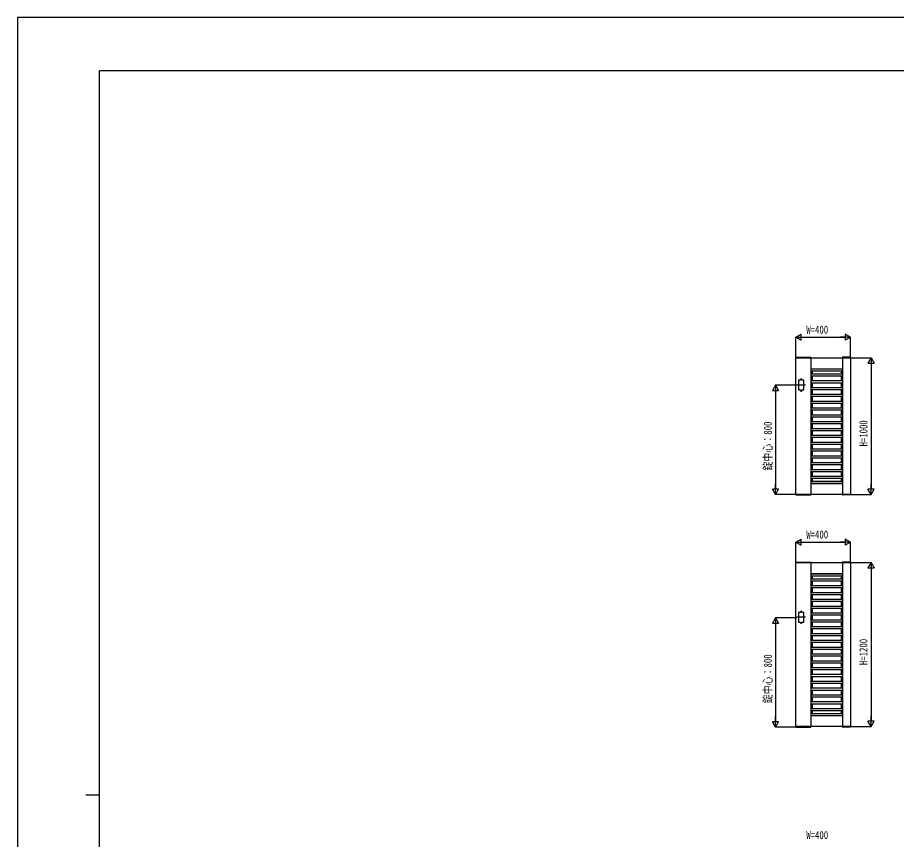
# Model space of a CAD drawing. Units: millimetres, scale not verified. Extents: x -8410 to 8410, y -5940 to 5940.
# Drawn here: x -8410 to -1974, y -76 to 5940 of the extents above; entities that cross this region are included whole.
import ezdxf
from ezdxf.enums import TextEntityAlignment as Align

# ---------------------------------------------------------------- set-up
doc = ezdxf.new("R2010")
doc.units = ezdxf.units.MM
doc.header["$LTSCALE"] = 30
for name, color, linetype in [('0-2_YKK_A1', 4, 'Continuous'), ('0-3_YKK_D', 6, 'Continuous'), ('0-4_YKK_ZWAK', 7, 'Continuous')]:
    doc.layers.add(name, color=color, linetype=linetype)
doc.styles.add('ＭＳ ゴシック', font='')
doc.styles.get('ＭＳ ゴシック').set_extended_font_data('MS Gothic')

msp = doc.modelspace()

# ---------------------------------------------------------------- linework, layer by layer
at = {"layer": '0-2_YKK_A1'}
for p, q in [((-2710.33, 3452.55), (-2710.46, 3450)), ((-2710.46, 3450), (-2599.46, 3450)), ((-2709.33, 3453.5), (-2600.59, 3453.5)), ((-2599.96, 3450), (-2599.96, 2450)), ((-2599.59, 3452.55), (-2599.46, 3450)), ((-2370.33, 3452.55), (-2370.46, 3450)), ((-2309.46, 3450), (-2370.46, 3450)), ((-2369.96, 3450), (-2369.96, 2450)), ((-2310.59, 3453.5), (-2369.33, 3453.5)), ((-2309.59, 3452.55), (-2309.46, 3450)), ((-2599.96, 3370), (-2369.96, 3370)), ((-2599.96, 3369.2), (-2369.96, 3369.2)), ((-2599.96, 3354.2), (-2369.96, 3354.2)), ((-2591.16, 3370), (-2591.16, 3369.2)), ((-2591.16, 3354.2), (-2591.16, 3332.5)), ((-2378.76, 3370), (-2378.76, 3369.2)), ((-2378.76, 3354.2), (-2378.76, 3332.5)), ((-2675.96, 3285), (-2675.96, 3290)), ((-2665.96, 3285), (-2665.96, 3290)), ((-2599.96, 3332.5), (-2369.96, 3332.5)), ((-2599.96, 3317.5), (-2369.96, 3317.5)), ((-2599.96, 3282.5), (-2369.96, 3282.5)), ((-2591.16, 3317.5), (-2591.16, 3282.5)), ((-2378.76, 3317.5), (-2378.76, 3282.5)), ((-2639.46, 3250), (-2702.46, 3250)), ((-2599.96, 3267.5), (-2369.96, 3267.5)), ((-2599.96, 3232.5), (-2369.96, 3232.5)), ((-2591.16, 3267.5), (-2591.16, 3232.5)), ((-2378.76, 3267.5), (-2378.76, 3232.5)), ((-2675.96, 3215), (-2675.96, 3210)), ((-2665.96, 3215), (-2665.96, 3210)), ((-2599.96, 3217.5), (-2369.96, 3217.5)), ((-2599.96, 3182.5), (-2369.96, 3182.5)), ((-2599.96, 3167.5), (-2369.96, 3167.5)), ((-2591.16, 3217.5), (-2591.16, 3182.5)), ((-2591.16, 3167.5), (-2591.16, 3132.5)), ((-2378.76, 3217.5), (-2378.76, 3182.5)), ((-2378.76, 3167.5), (-2378.76, 3132.5)), ((-2599.96, 3132.5), (-2369.96, 3132.5)), ((-2599.96, 3117.5), (-2369.96, 3117.5)), ((-2591.16, 3117.5), (-2591.16, 3082.5)), ((-2378.76, 3117.5), (-2378.76, 3082.5)), ((-2599.96, 3082.5), (-2369.96, 3082.5)), ((-2599.96, 3067.5), (-2369.96, 3067.5)), ((-2599.96, 3032.5), (-2369.96, 3032.5)), ((-2591.16, 3067.5), (-2591.16, 3032.5)), ((-2378.76, 3067.5), (-2378.76, 3032.5)), ((-2599.96, 3017.5), (-2369.96, 3017.5)), ((-2599.96, 2982.5), (-2369.96, 2982.5)), ((-2599.96, 2967.5), (-2369.96, 2967.5)), ((-2591.16, 3017.5), (-2591.16, 2982.5)), ((-2591.16, 2967.5), (-2591.16, 2932.5)), ((-2378.76, 3017.5), (-2378.76, 2982.5)), ((-2378.76, 2967.5), (-2378.76, 2932.5)), ((-2599.96, 2932.5), (-2369.96, 2932.5)), ((-2599.96, 2917.5), (-2369.96, 2917.5)), ((-2591.16, 2917.5), (-2591.16, 2882.5)), ((-2378.76, 2917.5), (-2378.76, 2882.5)), ((-2599.96, 2882.5), (-2369.96, 2882.5)), ((-2599.96, 2867.5), (-2369.96, 2867.5)), ((-2599.96, 2832.5), (-2369.96, 2832.5)), ((-2591.16, 2867.5), (-2591.16, 2832.5)), ((-2378.76, 2867.5), (-2378.76, 2832.5)), ((-2599.96, 2817.5), (-2369.96, 2817.5)), ((-2599.96, 2782.5), (-2369.96, 2782.5)), ((-2599.96, 2767.5), (-2369.96, 2767.5)), ((-2591.16, 2817.5), (-2591.16, 2782.5)), ((-2591.16, 2767.5), (-2591.16, 2732.5)), ((-2378.76, 2817.5), (-2378.76, 2782.5)), ((-2378.76, 2767.5), (-2378.76, 2732.5)), ((-2599.96, 2732.5), (-2369.96, 2732.5)), ((-2599.96, 2717.5), (-2369.96, 2717.5)), ((-2591.16, 2717.5), (-2591.16, 2682.5)), ((-2378.76, 2717.5), (-2378.76, 2682.5)), ((-2599.96, 2682.5), (-2369.96, 2682.5)), ((-2599.96, 2667.5), (-2369.96, 2667.5)), ((-2591.16, 2667.5), (-2591.16, 2632.5)), ((-2378.76, 2667.5), (-2378.76, 2632.5)), ((-2599.96, 2632.5), (-2369.96, 2632.5)), ((-2599.96, 2617.5), (-2369.96, 2617.5)), ((-2599.96, 2582.5), (-2369.96, 2582.5)), ((-2591.16, 2617.5), (-2591.16, 2582.5)), ((-2378.76, 2617.5), (-2378.76, 2582.5)), ((-2599.96, 2567.5), (-2369.96, 2567.5)), ((-2599.96, 2545.8), (-2369.96, 2545.8)), ((-2599.96, 2530.8), (-2369.96, 2530.8)), ((-2599.96, 2530), (-2369.96, 2530)), ((-2591.16, 2567.5), (-2591.16, 2545.8)), ((-2591.16, 2530.8), (-2591.16, 2530)), ((-2378.76, 2567.5), (-2378.76, 2545.8)), ((-2378.76, 2530.8), (-2378.76, 2530)), ((-2710.46, 2450), (-2599.46, 2450)), ((-2710.33, 2447.45), (-2710.46, 2450)), ((-2709.33, 2446.5), (-2600.59, 2446.5)), ((-2599.59, 2447.45), (-2599.46, 2450)), ((-2309.46, 2450), (-2370.46, 2450)), ((-2370.33, 2447.45), (-2370.46, 2450)), ((-2310.59, 2446.5), (-2369.33, 2446.5)), ((-2309.59, 2447.45), (-2309.46, 2450)), ((-2710.33, 1952.55), (-2710.46, 1950)), ((-2710.46, 1950), (-2599.46, 1950)), ((-2709.33, 1953.5), (-2600.59, 1953.5)), ((-2599.96, 1950), (-2599.96, 750)), ((-2599.59, 1952.55), (-2599.46, 1950)), ((-2370.33, 1952.55), (-2370.46, 1950)), ((-2309.46, 1950), (-2370.46, 1950)), ((-2369.96, 1950), (-2369.96, 750)), ((-2310.59, 1953.5), (-2369.33, 1953.5)), ((-2309.59, 1952.55), (-2309.46, 1950)), ((-2599.96, 1870), (-2369.96, 1870)), ((-2599.96, 1869.2), (-2369.96, 1869.2)), ((-2591.16, 1870), (-2591.16, 1869.2)), ((-2378.76, 1870), (-2378.76, 1869.2)), ((-2599.96, 1854.2), (-2369.96, 1854.2)), ((-2599.96, 1832.5), (-2369.96, 1832.5)), ((-2599.96, 1817.5), (-2369.96, 1817.5)), ((-2591.16, 1854.2), (-2591.16, 1832.5)), ((-2591.16, 1817.5), (-2591.16, 1782.5)), ((-2378.76, 1854.2), (-2378.76, 1832.5)), ((-2378.76, 1817.5), (-2378.76, 1782.5)), ((-2599.96, 1782.5), (-2369.96, 1782.5)), ((-2599.96, 1767.5), (-2369.96, 1767.5)), ((-2591.16, 1767.5), (-2591.16, 1732.5)), ((-2378.76, 1767.5), (-2378.76, 1732.5)), ((-2599.96, 1732.5), (-2369.96, 1732.5)), ((-2599.96, 1717.5), (-2369.96, 1717.5)), ((-2599.96, 1682.5), (-2369.96, 1682.5)), ((-2591.16, 1717.5), (-2591.16, 1682.5)), ((-2378.76, 1717.5), (-2378.76, 1682.5)), ((-2599.96, 1667.5), (-2369.96, 1667.5)), ((-2599.96, 1632.5), (-2369.96, 1632.5)), ((-2599.96, 1617.5), (-2369.96, 1617.5)), ((-2591.16, 1667.5), (-2591.16, 1632.5)), ((-2591.16, 1617.5), (-2591.16, 1582.5)), ((-2378.76, 1667.5), (-2378.76, 1632.5)), ((-2378.76, 1617.5), (-2378.76, 1582.5)), ((-2639.46, 1550), (-2702.46, 1550)), ((-2675.96, 1585), (-2675.96, 1590)), ((-2665.96, 1585), (-2665.96, 1590)), ((-2599.96, 1582.5), (-2369.96, 1582.5)), ((-2599.96, 1567.5), (-2369.96, 1567.5)), ((-2591.16, 1567.5), (-2591.16, 1532.5)), ((-2378.76, 1567.5), (-2378.76, 1532.5)), ((-2675.96, 1515), (-2675.96, 1510)), ((-2665.96, 1515), (-2665.96, 1510)), ((-2599.96, 1532.5), (-2369.96, 1532.5)), ((-2599.96, 1517.5), (-2369.96, 1517.5)), ((-2599.96, 1482.5), (-2369.96, 1482.5)), ((-2591.16, 1517.5), (-2591.16, 1482.5)), ((-2378.76, 1517.5), (-2378.76, 1482.5)), ((-2599.96, 1467.5), (-2369.96, 1467.5)), ((-2599.96, 1432.5), (-2369.96, 1432.5)), ((-2599.96, 1417.5), (-2369.96, 1417.5)), ((-2591.16, 1467.5), (-2591.16, 1432.5)), ((-2591.16, 1417.5), (-2591.16, 1382.5)), ((-2378.76, 1467.5), (-2378.76, 1432.5)), ((-2378.76, 1417.5), (-2378.76, 1382.5)), ((-2599.96, 1382.5), (-2369.96, 1382.5)), ((-2599.96, 1367.5), (-2369.96, 1367.5)), ((-2591.16, 1367.5), (-2591.16, 1332.5)), ((-2378.76, 1367.5), (-2378.76, 1332.5)), ((-2599.96, 1332.5), (-2369.96, 1332.5)), ((-2599.96, 1317.5), (-2369.96, 1317.5)), ((-2591.16, 1317.5), (-2591.16, 1282.5)), ((-2378.76, 1317.5), (-2378.76, 1282.5)), ((-2599.96, 1282.5), (-2369.96, 1282.5)), ((-2599.96, 1267.5), (-2369.96, 1267.5)), ((-2599.96, 1232.5), (-2369.96, 1232.5)), ((-2591.16, 1267.5), (-2591.16, 1232.5)), ((-2378.76, 1267.5), (-2378.76, 1232.5)), ((-2599.96, 1217.5), (-2369.96, 1217.5)), ((-2599.96, 1182.5), (-2369.96, 1182.5)), ((-2599.96, 1167.5), (-2369.96, 1167.5)), ((-2591.16, 1217.5), (-2591.16, 1182.5)), ((-2591.16, 1167.5), (-2591.16, 1132.5)), ((-2378.76, 1217.5), (-2378.76, 1182.5)), ((-2378.76, 1167.5), (-2378.76, 1132.5)), ((-2599.96, 1132.5), (-2369.96, 1132.5)), ((-2599.96, 1117.5), (-2369.96, 1117.5)), ((-2591.16, 1117.5), (-2591.16, 1082.5)), ((-2378.76, 1117.5), (-2378.76, 1082.5)), ((-2599.96, 1082.5), (-2369.96, 1082.5)), ((-2599.96, 1067.5), (-2369.96, 1067.5)), ((-2599.96, 1032.5), (-2369.96, 1032.5)), ((-2591.16, 1067.5), (-2591.16, 1032.5)), ((-2378.76, 1067.5), (-2378.76, 1032.5)), ((-2599.96, 1017.5), (-2369.96, 1017.5)), ((-2599.96, 982.5), (-2369.96, 982.5)), ((-2599.96, 967.5), (-2369.96, 967.5)), ((-2591.16, 1017.5), (-2591.16, 982.5)), ((-2591.16, 967.5), (-2591.16, 932.5)), ((-2378.76, 1017.5), (-2378.76, 982.5)), ((-2378.76, 967.5), (-2378.76, 932.5)), ((-2599.96, 932.5), (-2369.96, 932.5)), ((-2599.96, 917.5), (-2369.96, 917.5)), ((-2591.16, 917.5), (-2591.16, 882.5)), ((-2378.76, 917.5), (-2378.76, 882.5)), ((-2599.96, 882.5), (-2369.96, 882.5)), ((-2599.96, 867.5), (-2369.96, 867.5)), ((-2599.96, 845.8), (-2369.96, 845.8)), ((-2591.16, 867.5), (-2591.16, 845.8)), ((-2378.76, 867.5), (-2378.76, 845.8)), ((-2599.96, 830.8), (-2369.96, 830.8)), ((-2599.96, 830), (-2369.96, 830)), ((-2591.16, 830.8), (-2591.16, 830)), ((-2378.76, 830.8), (-2378.76, 830)), ((-2710.46, 750), (-2599.46, 750)), ((-2710.33, 747.45), (-2710.46, 750)), ((-2709.33, 746.5), (-2600.59, 746.5)), ((-2599.59, 747.45), (-2599.46, 750)), ((-2309.46, 750), (-2370.46, 750)), ((-2370.33, 747.45), (-2370.46, 750)), ((-2310.59, 746.5), (-2369.33, 746.5)), ((-2309.59, 747.45), (-2309.46, 750))]:
    msp.add_line(p, q, dxfattribs=at)
for points in [[(-2709.96, 3450), (-2309.96, 3450), (-2309.96, 2450), (-2709.96, 2450)], [(-2709.96, 1950), (-2309.96, 1950), (-2309.96, 750), (-2709.96, 750)]]:
    msp.add_lwpolyline(points, close=True, dxfattribs=at)
for points in [[(-2675.96, 3285), (-2689.96, 3285), (-2689.96, 3215), (-2675.96, 3215)], [(-2665.96, 3215), (-2651.96, 3215), (-2651.96, 3285), (-2665.96, 3285)], [(-2675.96, 1585), (-2689.96, 1585), (-2689.96, 1515), (-2675.96, 1515)], [(-2665.96, 1515), (-2651.96, 1515), (-2651.96, 1585), (-2665.96, 1585)]]:
    msp.add_lwpolyline(points, dxfattribs=at)
for centre, radius, start, end in [((-2709.33, 3452.5), 1, 90, 177), ((-2600.59, 3452.5), 1, 3, 90), ((-2369.33, 3452.5), 1, 90, 177), ((-2310.59, 3452.5), 1, 3, 90), ((-2670.96, 3290), 5, 0, 180), ((-2670.96, 3210), 5, 180, 0), ((-2709.33, 2447.5), 1, 183, 270), ((-2600.59, 2447.5), 1, 270, 357), ((-2369.33, 2447.5), 1, 183, 270), ((-2310.59, 2447.5), 1, 270, 357), ((-2709.33, 1952.5), 1, 90, 177), ((-2600.59, 1952.5), 1, 3, 90), ((-2369.33, 1952.5), 1, 90, 177), ((-2310.59, 1952.5), 1, 3, 90), ((-2670.96, 1590), 5, 0, 180), ((-2670.96, 1510), 5, 180, 0), ((-2709.33, 747.5), 1, 183, 270), ((-2600.59, 747.5), 1, 270, 357), ((-2369.33, 747.5), 1, 183, 270), ((-2310.59, 747.5), 1, 270, 357)]:
    msp.add_arc(centre, radius, start, end, dxfattribs=at)
at = {"layer": '0-3_YKK_D'}
for p, q in [((-2709.96, 3600), (-2670.99, 3622.5)), ((-2670.99, 3577.5), (-2670.99, 3622.5)), ((-2309.96, 3600), (-2348.93, 3622.5)), ((-2348.93, 3622.5), (-2348.93, 3577.5)), ((-2709.96, 3452), (-2709.96, 3601)), ((-2709.96, 3600), (-2670.99, 3577.5)), ((-2709.96, 3600), (-2632.02, 3600)), ((-2664.96, 3600), (-2354.96, 3600)), ((-2309.96, 3600), (-2387.9, 3600)), ((-2309.96, 3600), (-2348.93, 3577.5)), ((-2309.96, 3452), (-2309.96, 3601)), ((-2307.96, 3450), (-2158.96, 3450)), ((-2159.96, 3450), (-2182.46, 3411.03)), ((-2159.96, 3450), (-2137.46, 3411.03)), ((-2159.96, 3450), (-2159.96, 3372.06)), ((-2182.46, 3411.03), (-2137.46, 3411.03)), ((-2159.96, 3405), (-2159.96, 2495)), ((-2859.96, 3250), (-2882.46, 3211.03)), ((-2704.46, 3250), (-2860.96, 3250)), ((-2859.96, 3250), (-2837.46, 3211.03)), ((-2859.96, 3250), (-2859.96, 3172.06)), ((-2882.46, 3211.03), (-2837.46, 3211.03)), ((-2859.96, 3205), (-2859.96, 2495)), ((-2859.96, 2450), (-2859.96, 2527.94)), ((-2159.96, 2450), (-2159.96, 2527.94)), ((-2859.96, 2450), (-2882.46, 2488.97)), ((-2837.46, 2488.97), (-2882.46, 2488.97)), ((-2711.96, 2450), (-2860.96, 2450)), ((-2859.96, 2450), (-2837.46, 2488.97)), ((-2307.96, 2450), (-2158.96, 2450)), ((-2159.96, 2450), (-2182.46, 2488.97)), ((-2137.46, 2488.97), (-2182.46, 2488.97)), ((-2159.96, 2450), (-2137.46, 2488.97)), ((-2709.96, 2100), (-2670.99, 2122.5)), ((-2709.96, 1952), (-2709.96, 2101)), ((-2709.96, 2100), (-2670.99, 2077.5)), ((-2709.96, 2100), (-2632.02, 2100)), ((-2670.99, 2077.5), (-2670.99, 2122.5)), ((-2664.96, 2100), (-2354.96, 2100)), ((-2309.96, 2100), (-2387.9, 2100)), ((-2309.96, 2100), (-2348.93, 2122.5)), ((-2348.93, 2122.5), (-2348.93, 2077.5)), ((-2309.96, 2100), (-2348.93, 2077.5)), ((-2309.96, 1952), (-2309.96, 2101)), ((-2307.96, 1950), (-2158.96, 1950)), ((-2159.96, 1950), (-2182.46, 1911.03)), ((-2159.96, 1950), (-2137.46, 1911.03)), ((-2159.96, 1950), (-2159.96, 1872.06)), ((-2182.46, 1911.03), (-2137.46, 1911.03)), ((-2159.96, 1905), (-2159.96, 795)), ((-2859.96, 1546.5), (-2882.46, 1507.53)), ((-2704.46, 1546.5), (-2860.96, 1546.5)), ((-2859.96, 1546.5), (-2837.46, 1507.53)), ((-2859.96, 1546.5), (-2859.96, 1468.56)), ((-2882.46, 1507.53), (-2837.46, 1507.53)), ((-2859.96, 1501.5), (-2859.96, 791.5)), ((-2859.96, 746.5), (-2882.46, 785.47)), ((-2837.46, 785.47), (-2882.46, 785.47)), ((-2859.96, 746.5), (-2859.96, 824.44)), ((-2859.96, 746.5), (-2837.46, 785.47)), ((-2159.96, 750), (-2182.46, 788.97)), ((-2137.46, 788.97), (-2182.46, 788.97)), ((-2159.96, 750), (-2159.96, 827.94)), ((-2159.96, 750), (-2137.46, 788.97)), ((-2711.96, 746.5), (-2860.96, 746.5)), ((-2307.96, 750), (-2158.96, 750))]:
    msp.add_line(p, q, dxfattribs=at)
at = {"layer": '0-4_YKK_ZWAK'}
for p, q in [((7790.04, 5550), (-7809.96, 5550)), ((-7809.96, -5050), (-7809.96, 5550)), ((-7909.96, 250), (-7809.96, 250))]:
    msp.add_line(p, q, dxfattribs=at)
msp.add_lwpolyline([(-8410, -5940), (8410, -5940), (8410, 5940), (-8410, 5940)], close=True, dxfattribs=at)

# ---------------------------------------------------------------- texts
at = {"layer": '0-3_YKK_D', "style": 'ＭＳ ゴシック', "width": 0.8}
for p in [(-2633.69, 3609), (-2633.69, 2109), (-2633.69, -91)]:
    msp.add_text('W=400', height=58.65, dxfattribs=at).set_placement(p, align=Align.BOTTOM_LEFT)
for s, p in [('錠中心：800', (-2868.96, 2623.87)), ('H=1000', (-2168.96, 2800.67)), ('H=1200', (-2168.96, 1200.67)), ('錠中心：800', (-2868.96, 920.37))]:
    msp.add_text(s, height=58.65, rotation=90, dxfattribs=at).set_placement(p, align=Align.BOTTOM_LEFT)

doc.saveas('drawing.dxf')
